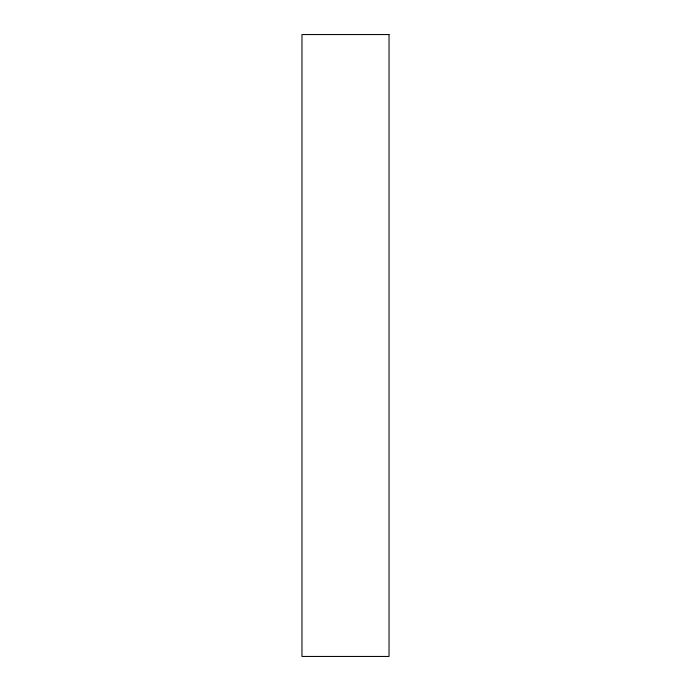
<?xml version="1.0" encoding="UTF-8"?>
<svg xmlns="http://www.w3.org/2000/svg" width="691" height="691" viewBox="0 0 691 691"><rect width="100%" height="100%" fill="white"/><g stroke="black" fill="none" stroke-linecap="round" stroke-linejoin="round"><path stroke-width="1.04" d="M389.033 34.55L301.967 34.55L301.967 656.45L389.033 656.45L389.033 34.55"/></g></svg>
